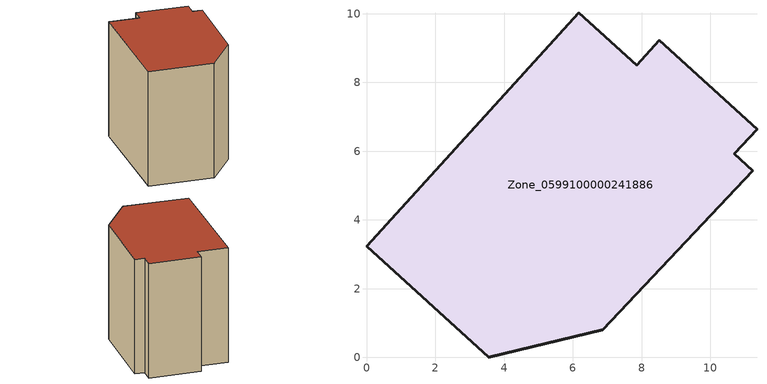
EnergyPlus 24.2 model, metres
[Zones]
Zone_0599100000241886
 floor ground (C_G): 7.86,8.5 8.52,9.22 11.36,6.64 10.69,5.92 11.24,5.43 6.87,0.8 3.56,0 0,3.24 6.18,10.03 z0
 wall outside (C_F): 3.56,0 6.87,0.8 11.24,5.43 10.69,5.92 11.36,6.64 8.52,9.22 7.86,8.5 6.18,10.03 0,3.24 3.56,0 z0:8.69
 roof outside (C_R): 6.18,10.03 0,3.24 3.56,0 6.87,0.8 11.24,5.43 10.69,5.92 11.36,6.64 8.52,9.22 7.86,8.5 z8.69
[BUILDING]
Pand.0599100000241886: North Axis=0; Terrain=City; Loads Convergence Tolerance Value=0.04; Temperature Convergence Tolerance Value=0.4; Solar Distribution=FullExterior; Maximum Number of Warmup Days=25; Minimum Number of Warmup Days=1
[Site:Location]
Rotterdam.The.Hague.AP_ZH_NLD Design_Conditions: Latitude=51.96; Longitude=4.45; Time Zone=1; Elevation=-4.5
[SITE:GROUNDTEMPERATURE:BUILDINGSURFACE]
18, 18, 18, 18, 18, 18, 18, 18, 18, 18, 18, 18
[MATERIAL] Thermal Absorptance=0.9; Solar Absorptance=0.7; Visible Absorptance=0.7
Name | Roughness | Thickness | Conductivity | Density | Specific Heat
G.TC.1946 | MediumSmooth | 0.15 | 1 | 540 | 1210
F.TC.1946 | Rough | 0.3 | 0.857143 | 1920 | 840
R.TC.1946 | MediumRough | 0.2 | 0.909091 | 1500 | 1000
[CONSTRUCTION]
C_G: G.TC.1946
C_F: F.TC.1946
C_R: R.TC.1946
[ZONE]
Zone_0599100000241886: Type=1; Multiplier=1; Ceiling Height=Autocalculate; Volume=Autocalculate; Floor Area=autocalculate; Part of Total Floor Area=Yes
[ZONEINFILTRATION:DESIGNFLOWRATE]
Infil_Zone_0599100000241886: Zone or ZoneList or Space or SpaceList=Zone_0599100000241886; Schedule=AlwaysOn; Design Flow Rate Calculation Method=Flow/Area; Flow Rate per Floor Area=0.003; Constant Term Coefficient=1; Temperature Term Coefficient=0; Velocity Term Coefficient=0; Velocity Squared Term Coefficient=0
[HVACTEMPLATE:ZONE:IDEALLOADSAIRSYSTEM]
Zone_0599100000241886: Maximum Heating Supply Air Temperature=50; Minimum Cooling Supply Air Temperature=13; Maximum Heating Supply Air Humidity Ratio=0.0156; Minimum Cooling Supply Air Humidity Ratio=0.0077; Heating Limit=NoLimit; Cooling Limit=NoLimit; Dehumidification Control Type=ConstantSensibleHeatRatio; Cooling Sensible Heat Ratio=0.7; Dehumidification Setpoint=60; Humidification Control Type=None; Humidification Setpoint=30; Outdoor Air Method=None; Outdoor Air Flow Rate per Person=0.00944; Outdoor Air Flow Rate per Zone Floor Area=0; Outdoor Air Flow Rate per Zone=0; Demand Controlled Ventilation Type=None; Outdoor Air Economizer Type=NoEconomizer; Heat Recovery Type=None; Sensible Heat Recovery Effectiveness=0.7; Latent Heat Recovery Effectiveness=0.65
[ZONECONTROL:THERMOSTAT]
ThermostatControl_Zone_0599100000241886: Zone or ZoneList=Zone_0599100000241886; Control Type Schedule=DualSetpointControlType; Control 1=Thermostat_Zone_0599100000241886; Temperature Difference Between Cutout And Setpoint=0
[THERMOSTATSETPOINT:DUALSETPOINT]
Thermostat_Zone_0599100000241886: Heating Setpoint Temperature Schedule=HeatingSetpoint_Zone_0599100000241886; Cooling Setpoint Temperature Schedule=CoolingSetpoint_Zone_0599100000241886
[SCHEDULE:COMPACT]
HeatingSetpoint_Zone_0599100000241886: Through: 12/31, For: AllDays, Until: 24:00, 21
CoolingSetpoint_Zone_0599100000241886: Through: 12/31, For: AllDays, Until: 24:00, 24
DualSetpointControlType: Through: 12/31, For: AllDays, Until: 24:00, 4
AlwaysOn: Through: 12/31, For: AllDays, Until: 24:00, 1
